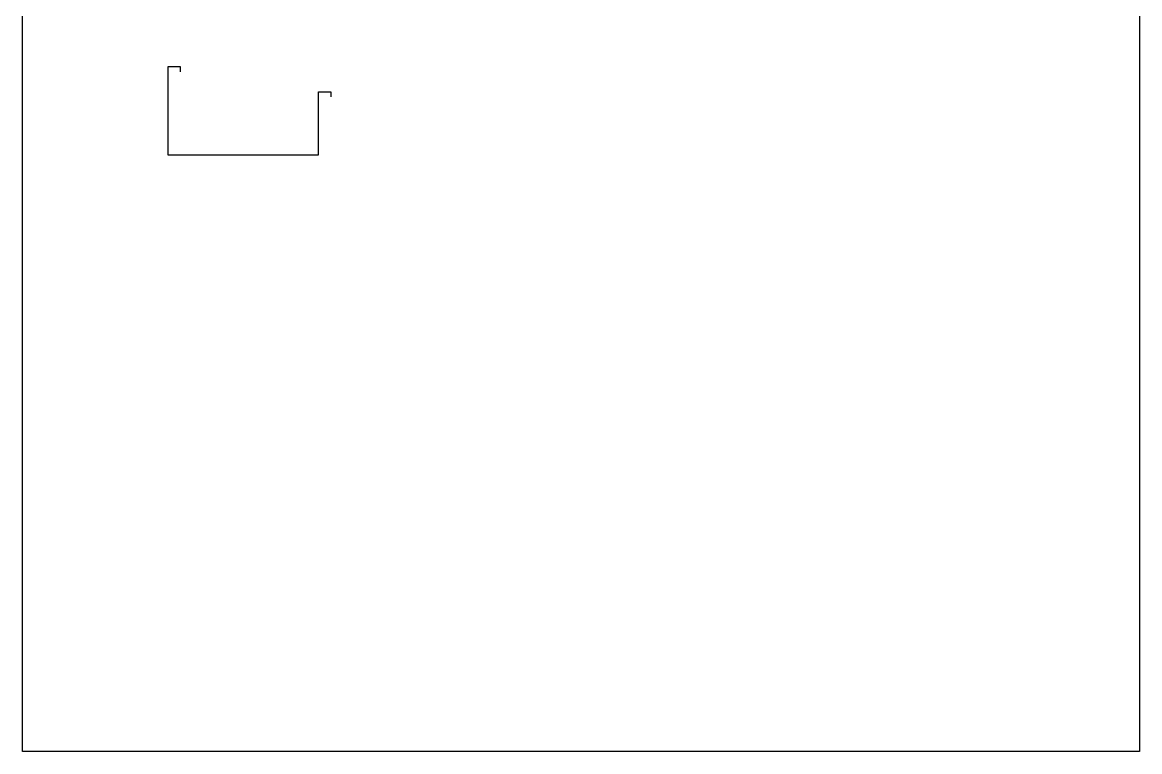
# Model space of a CAD drawing. Extents: x 411778 to 673094, y -11605 to 324395.
# Drawn here: x 483013 to 487468, y 117077 to 119982 of the extents above; entities that cross this region are included whole.
import ezdxf

# ---------------------------------------------------------------- set-up
doc = ezdxf.new("R2010")
doc.units = 0
doc.header["$LTSCALE"] = 1000
doc.header["$MEASUREMENT"] = 0

msp = doc.modelspace()

# ---------------------------------------------------------------- linework, layer by layer
for p, q in [((483644, 119805), (483594, 119805)), ((483594, 119805), (483594, 119455)), ((483644, 119785), (483644, 119805)), ((484194, 119455), (484194, 119705)), ((484194, 119705), (484244, 119705)), ((484244, 119705), (484244, 119685)), ((483594, 119455), (484194, 119455))]:
    msp.add_line(p, q)
msp.add_lwpolyline([(483013.5, 120226.9), (487468.5, 120226.9), (487468.5, 117076.9), (483013.5, 117076.9)], close=True)

doc.saveas('drawing.dxf')
